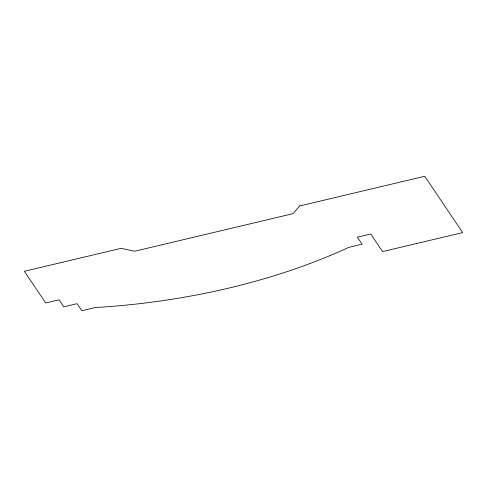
<?xml version="1.0" encoding="UTF-8"?>
<svg xmlns="http://www.w3.org/2000/svg" width="487" height="487" viewBox="0 0 487 487"><rect width="100%" height="100%" fill="white"/><g stroke="black" fill="none" stroke-linecap="round" stroke-linejoin="round"><path stroke-width="0.73" d="M299.615 205.971L293.156 213.629L134.674 251.237L121.111 248.333L24.35 271.302L45.681 302.975L59.024 299.809L63.767 306.847L77.11 303.681L81.853 310.718L95.196 307.553A437.296 236.883 -3.6 0 0 348.771 247.372L362.115 244.206L357.379 237.169L370.723 233.997L382.575 251.596L462.65 232.597L424.731 176.282L299.615 205.971"/></g></svg>
